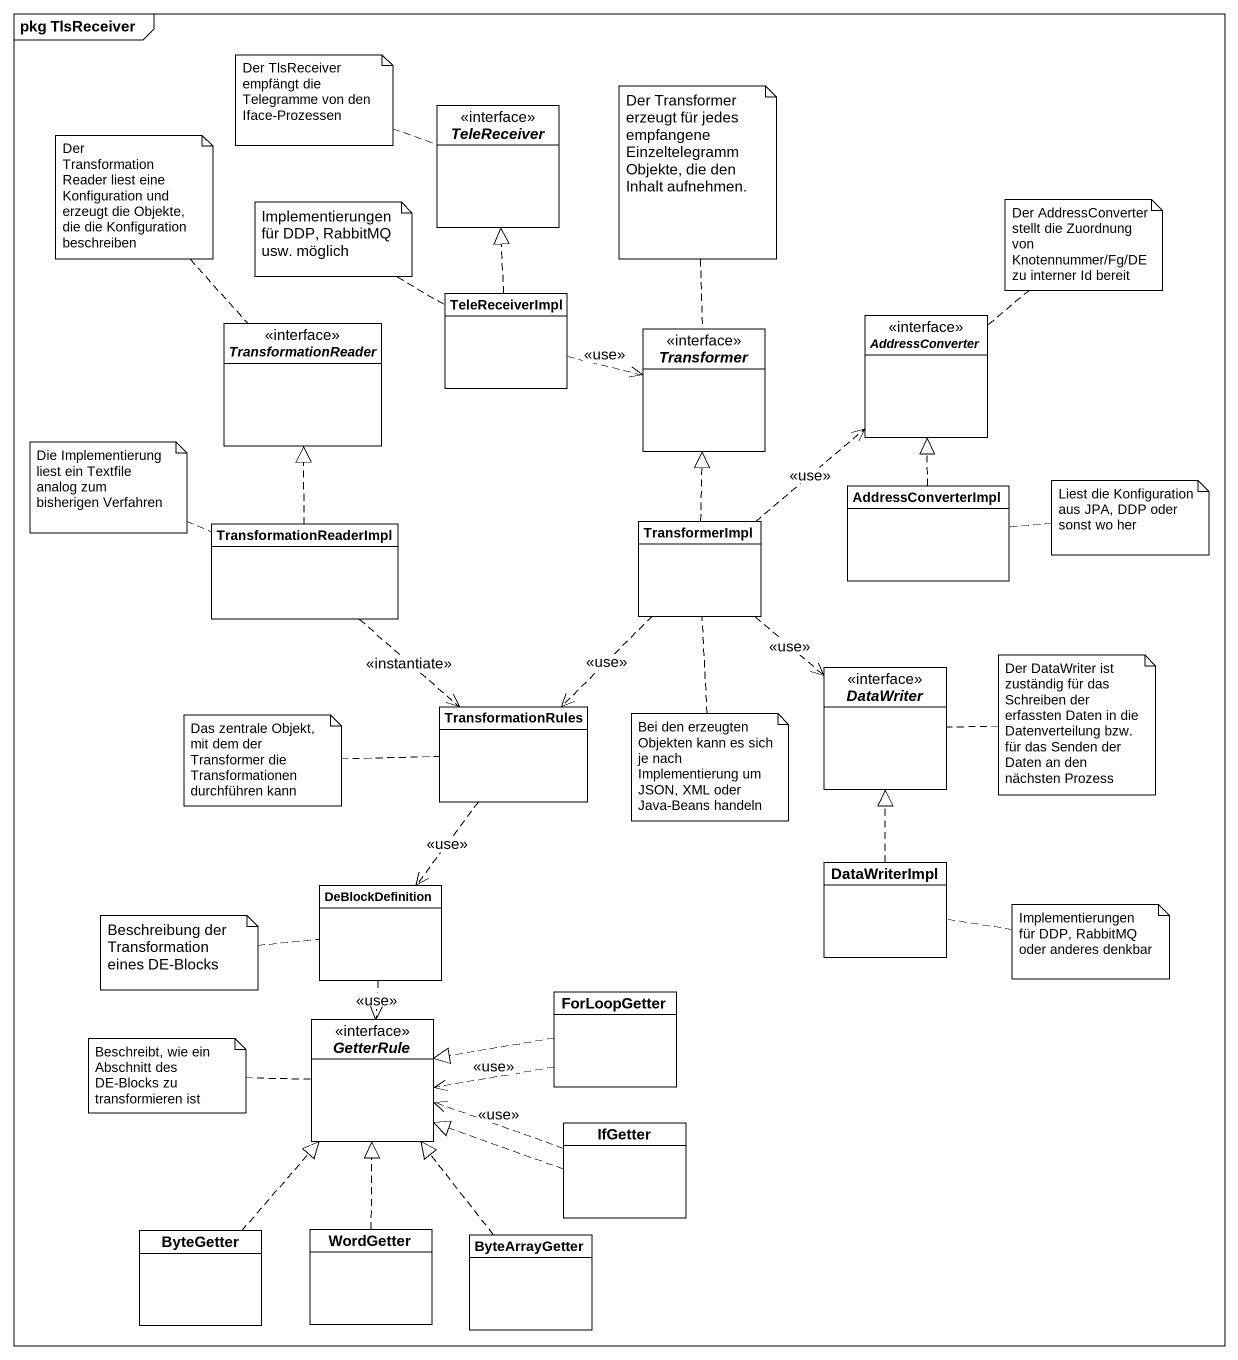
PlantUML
@startuml
mainframe pkg TlsReceiver
hide circle
hide empty members
interface TeleReceiver
interface TransformationReader
class TeleReceiverImpl
interface Transformer
interface AddressConverter
class TransformerImpl
class AddressConverterImpl
class TransformationReaderImpl
interface DataWriter
class TransformationRules
class DeBlockDefinition
class DataWriterImpl
class ForLoopGetter
interface GetterRule
class IfGetter
class ByteGetter
class WordGetter
class ByteArrayGetter
TeleReceiverImpl .up.|> TeleReceiver
TeleReceiverImpl .right.> Transformer : <<use>>
TransformerImpl .up.|> Transformer
TransformerImpl .up.> AddressConverter : <<use>>
TransformerImpl ..> DataWriter : <<use>>
TransformerImpl ..> TransformationRules : <<use>>
AddressConverterImpl .up.|> AddressConverter
TransformationReaderImpl .up.|> TransformationReader
TransformationReaderImpl ..> TransformationRules : <<instantiate>>
TransformationRules ..> DeBlockDefinition : <<use>>
DeBlockDefinition ..> GetterRule : <<use>>
DataWriterImpl .up.|> DataWriter
ForLoopGetter .left.|> GetterRule
ForLoopGetter .left.> GetterRule : <<use>>
IfGetter .left.|> GetterRule
IfGetter .left.> GetterRule : <<use>>
ByteGetter .up.|> GetterRule
WordGetter .up.|> GetterRule
ByteArrayGetter .up.|> GetterRule
note left of TeleReceiver : Der TlsReceiver empfängt die Telegramme von den Iface-Prozessen
note top of Transformer : Der Transformer erzeugt für jedes empfangene Einzeltelegramm Objekte, die den Inhalt aufnehmen.
note top of TransformationReader : Der TransformationReader liest eine Konfiguration und erzeugt die Objekte, die die Konfiguration beschreiben
note left of TeleReceiverImpl : Implementierungen für DDP, RabbitMQ usw. möglich
note top of AddressConverter : Der AddressConverter stellt die Zuordnung von Knotennummer/Fg/DE zu interner Id bereit
note left of TransformationReaderImpl : Die Implementierung liest ein Textfile analog zum bisherigen Verfahren
note right of AddressConverterImpl : Liest die Konfiguration aus JPA, DDP oder sonst wo her
note right of DataWriter : Der DataWriter ist zuständig für das Schreiben der erfassten Daten in die Datenverteilung bzw. für das Senden der Daten an den nächsten Prozess
note left of TransformationRules : Das zentrale Objekt, mit dem der Transformer die Transformationen durchführen kann
note bottom of TransformerImpl : Bei den erzeugten Objekten kann es sich je nach Implementierung um JSON, XML oder Java-Beans handeln
note left of DeBlockDefinition : Beschreibung der Transformation eines DE-Blocks
note right of DataWriterImpl : Implementierungen für DDP, RabbitMQ oder anderes denkbar
note left of GetterRule : Beschreibt, wie ein Abschnitt des DE-Blocks zu transformieren ist
@enduml
